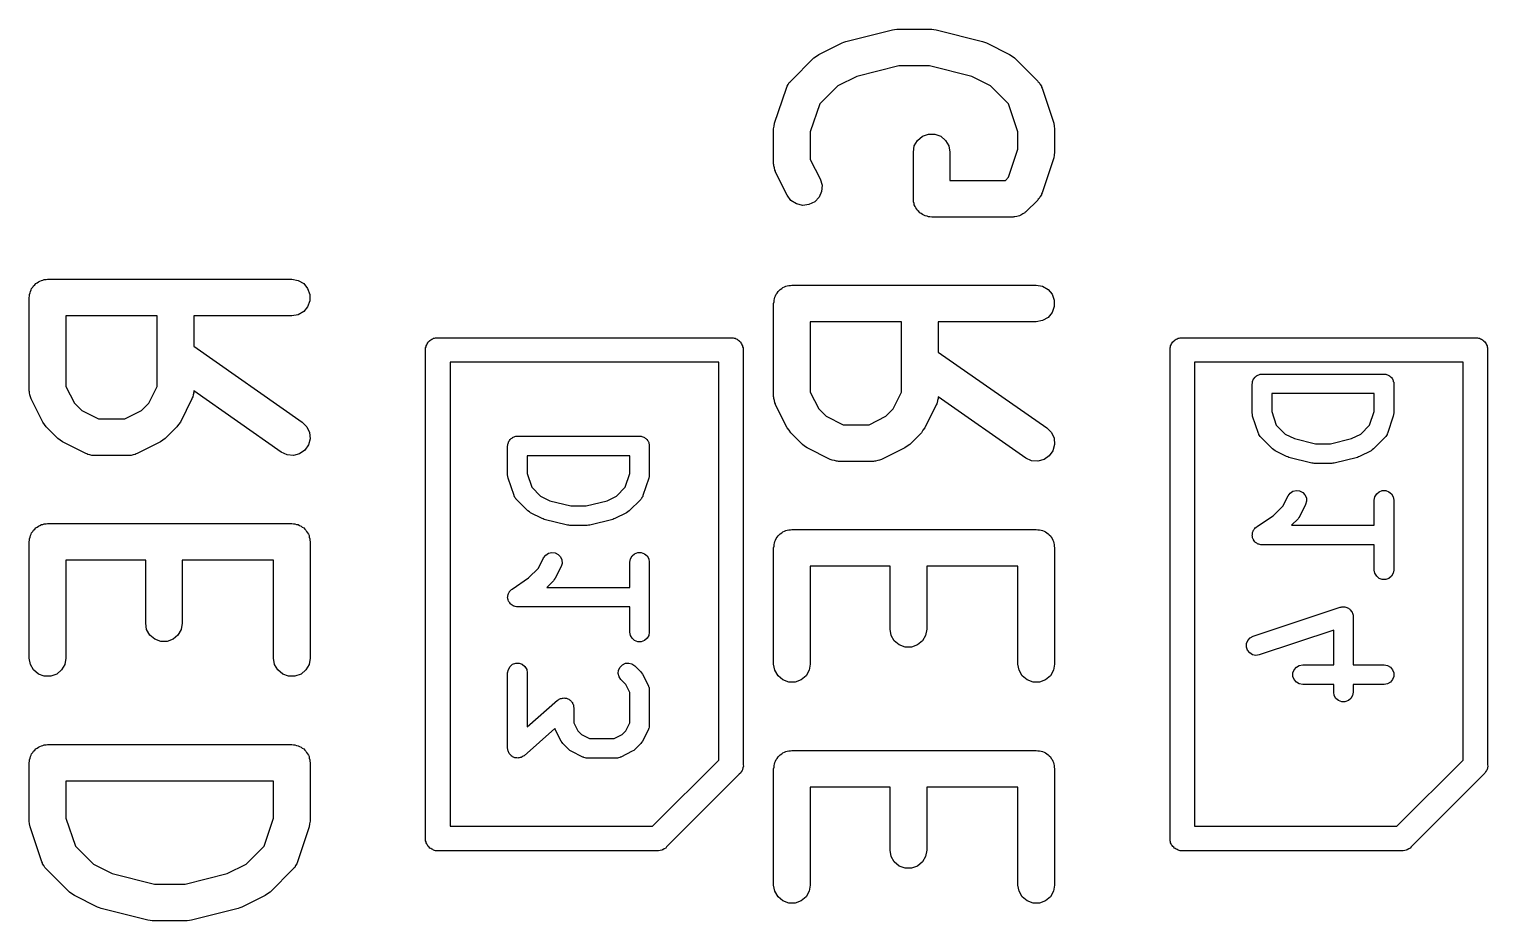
# Model space of a CAD drawing. Extents: x 109.2 to 170.1, y -93 to -55.4.
# Drawn here: x 162.57 to 168.54, y -61.71 to -58.06 of the extents above; entities that cross this region are included whole.
import ezdxf

# ---------------------------------------------------------------- set-up
doc = ezdxf.new("R2010")
doc.units = 0
doc.header["$MEASUREMENT"] = 0
doc.layers.add('BLACK', color=7, linetype='CONTINUOUS')

msp = doc.modelspace()

# ---------------------------------------------------------------- linework, layer by layer
at = {"layer": 'BLACK', "linetype": 'CONTINUOUS'}
for p, q in [((165.916, -58.1103), (166.107, -58.0626)), ((166.107, -58.0626), (166.116, -58.062)), ((166.116, -58.062), (166.125, -58.0604)), ((166.125, -58.0604), (166.268, -58.0604)), ((166.268, -58.0604), (166.277, -58.062)), ((166.277, -58.062), (166.286, -58.0626)), ((166.286, -58.0626), (166.476, -58.1103)), ((165.796, -58.1707), (165.806, -58.1636)), ((165.806, -58.1636), (165.901, -58.1159)), ((165.901, -58.1159), (165.909, -58.1136)), ((165.909, -58.1136), (165.916, -58.1103)), ((166.476, -58.1103), (166.484, -58.1136)), ((166.484, -58.1136), (166.492, -58.1159)), ((166.492, -58.1159), (166.587, -58.1636)), ((166.587, -58.1636), (166.597, -58.1707)), ((165.691, -58.2728), (165.786, -58.1776)), ((165.786, -58.1776), (165.796, -58.1707)), ((166.134, -58.2104), (165.961, -58.2538)), ((166.259, -58.2104), (166.134, -58.2104)), ((166.432, -58.2538), (166.259, -58.2104)), ((166.597, -58.1707), (166.607, -58.1776)), ((166.607, -58.1776), (166.702, -58.2728)), ((165.681, -58.287), (165.685, -58.2793)), ((165.685, -58.2793), (165.688, -58.2764)), ((165.688, -58.2764), (165.691, -58.2728)), ((165.961, -58.2538), (165.884, -58.2923)), ((166.509, -58.2923), (166.432, -58.2538)), ((166.702, -58.2728), (166.704, -58.2764)), ((166.704, -58.2764), (166.708, -58.2793)), ((166.708, -58.2793), (166.712, -58.287)), ((165.625, -58.445), (165.673, -58.3022)), ((165.673, -58.3022), (165.675, -58.2984)), ((165.675, -58.2984), (165.676, -58.2942)), ((165.676, -58.2942), (165.681, -58.287)), ((165.884, -58.2923), (165.81, -58.3664)), ((166.583, -58.3664), (166.509, -58.2923)), ((166.712, -58.287), (166.717, -58.2942)), ((166.717, -58.2942), (166.718, -58.2984)), ((166.718, -58.2984), (166.72, -58.3022)), ((166.72, -58.3022), (166.768, -58.445)), ((165.81, -58.3664), (165.771, -58.4809)), ((166.621, -58.4809), (166.583, -58.3664)), ((165.621, -58.4687), (165.623, -58.4569)), ((165.623, -58.4569), (165.625, -58.445)), ((166.768, -58.445), (166.769, -58.4569)), ((166.769, -58.4569), (166.771, -58.4687)), ((165.621, -58.6116), (165.621, -58.4687)), ((165.771, -58.4809), (165.771, -58.5939)), ((166.197, -58.5383), (166.21, -58.5158)), ((166.21, -58.5158), (166.23, -58.499)), ((166.23, -58.499), (166.255, -58.4901)), ((166.255, -58.4901), (166.281, -58.4901)), ((166.281, -58.4901), (166.305, -58.499)), ((166.305, -58.499), (166.325, -58.5158)), ((166.325, -58.5158), (166.338, -58.5383)), ((166.621, -58.5518), (166.621, -58.4809)), ((166.771, -58.4687), (166.771, -58.564)), ((166.193, -58.564), (166.197, -58.5383)), ((166.193, -58.7545), (166.193, -58.564)), ((166.338, -58.5383), (166.343, -58.564)), ((166.343, -58.564), (166.343, -58.6795)), ((166.583, -58.6663), (166.621, -58.5518)), ((166.769, -58.5758), (166.768, -58.5877)), ((166.771, -58.564), (166.769, -58.5758)), ((165.622, -58.6159), (165.621, -58.6116)), ((165.622, -58.6202), (165.622, -58.6159)), ((165.624, -58.6286), (165.622, -58.6202)), ((165.626, -58.6372), (165.624, -58.6286)), ((165.628, -58.641), (165.626, -58.6372)), ((165.629, -58.6451), (165.628, -58.641)), ((165.771, -58.5939), (165.811, -58.6733)), ((166.768, -58.5877), (166.72, -58.7305)), ((165.677, -58.7404), (165.629, -58.6451)), ((165.811, -58.6733), (165.819, -58.6983)), ((165.819, -58.6983), (165.817, -58.7243)), ((166.343, -58.6795), (166.57, -58.6795)), ((166.57, -58.6795), (166.583, -58.6663)), ((165.692, -58.7613), (165.677, -58.7404)), ((165.714, -58.7756), (165.692, -58.7613)), ((165.807, -58.7482), (165.789, -58.7671)), ((165.817, -58.7243), (165.807, -58.7482)), ((166.194, -58.7609), (166.193, -58.7545)), ((166.194, -58.7675), (166.194, -58.7609)), ((166.702, -58.7599), (166.654, -58.8075)), ((166.704, -58.7563), (166.702, -58.7599)), ((166.708, -58.7535), (166.704, -58.7563)), ((166.712, -58.7457), (166.708, -58.7535)), ((166.717, -58.7385), (166.712, -58.7457)), ((166.718, -58.7344), (166.717, -58.7385)), ((166.72, -58.7305), (166.718, -58.7344)), ((165.74, -58.7817), (165.714, -58.7756)), ((165.765, -58.7787), (165.74, -58.7817)), ((165.789, -58.7671), (165.765, -58.7787)), ((166.196, -58.7736), (166.194, -58.7675)), ((166.197, -58.7801), (166.196, -58.7736)), ((166.201, -58.7858), (166.197, -58.7801)), ((166.203, -58.792), (166.201, -58.7858)), ((166.207, -58.797), (166.203, -58.792)), ((166.21, -58.8027), (166.207, -58.797)), ((166.215, -58.8069), (166.21, -58.8027)), ((166.22, -58.8119), (166.215, -58.8069)), ((166.225, -58.8152), (166.22, -58.8119)), ((166.23, -58.8194), (166.225, -58.8152)), ((166.236, -58.8216), (166.23, -58.8194)), ((166.242, -58.8249), (166.236, -58.8216)), ((166.63, -58.8233), (166.627, -58.8249)), ((166.633, -58.8224), (166.63, -58.8233)), ((166.641, -58.8168), (166.633, -58.8224)), ((166.649, -58.8119), (166.641, -58.8168)), ((166.651, -58.8094), (166.649, -58.8119)), ((166.654, -58.8075), (166.651, -58.8094)), ((166.249, -58.8261), (166.242, -58.8249)), ((166.255, -58.8283), (166.249, -58.8261)), ((166.261, -58.8283), (166.255, -58.8283)), ((166.268, -58.8295), (166.261, -58.8283)), ((166.601, -58.8295), (166.268, -58.8295)), ((166.604, -58.8289), (166.601, -58.8295)), ((166.608, -58.8292), (166.604, -58.8289)), ((166.617, -58.8266), (166.608, -58.8292)), ((166.627, -58.8249), (166.617, -58.8266)), ((162.581, -59.1279), (162.583, -59.1217)), ((162.583, -59.1217), (162.588, -59.1167)), ((162.588, -59.1167), (162.591, -59.111)), ((162.591, -59.111), (162.596, -59.1068)), ((162.596, -59.1068), (162.6, -59.1018)), ((162.6, -59.1018), (162.606, -59.0985)), ((162.606, -59.0985), (162.611, -59.0943)), ((162.611, -59.0943), (162.617, -59.092)), ((162.617, -59.092), (162.623, -59.0887)), ((162.623, -59.0887), (162.629, -59.0876)), ((162.629, -59.0876), (162.635, -59.0854)), ((162.635, -59.0854), (162.642, -59.0854)), ((162.642, -59.0854), (162.648, -59.0842)), ((162.648, -59.0842), (163.648, -59.0842)), ((163.648, -59.0842), (163.674, -59.0887)), ((163.674, -59.0887), (163.697, -59.1018)), ((163.697, -59.1018), (163.713, -59.1217)), ((163.713, -59.1217), (163.722, -59.1462)), ((165.648, -59.1256), (165.654, -59.1223)), ((165.654, -59.1223), (165.659, -59.1181)), ((165.659, -59.1181), (165.665, -59.1158)), ((165.665, -59.1158), (165.671, -59.1125)), ((165.671, -59.1125), (165.677, -59.1114)), ((165.677, -59.1114), (165.683, -59.1092)), ((165.683, -59.1092), (165.69, -59.1092)), ((165.69, -59.1092), (165.696, -59.108)), ((165.696, -59.108), (166.696, -59.108)), ((166.696, -59.108), (166.722, -59.1125)), ((166.722, -59.1125), (166.745, -59.1256)), ((162.573, -59.1592), (162.575, -59.1528)), ((162.573, -59.5402), (162.573, -59.1592)), ((162.575, -59.1462), (162.577, -59.14)), ((162.575, -59.1528), (162.575, -59.1462)), ((162.577, -59.14), (162.578, -59.1336)), ((162.578, -59.1336), (162.581, -59.1279)), ((163.722, -59.1722), (163.713, -59.1967)), ((163.722, -59.1462), (163.722, -59.1722)), ((165.621, -59.183), (165.623, -59.1766)), ((165.623, -59.17), (165.625, -59.1638)), ((165.623, -59.1766), (165.623, -59.17)), ((165.625, -59.1638), (165.626, -59.1574)), ((165.626, -59.1574), (165.629, -59.1517)), ((165.629, -59.1517), (165.631, -59.1455)), ((165.631, -59.1455), (165.636, -59.1405)), ((165.636, -59.1405), (165.639, -59.1348)), ((165.639, -59.1348), (165.644, -59.1306)), ((165.644, -59.1306), (165.648, -59.1256)), ((166.745, -59.1256), (166.761, -59.1455)), ((166.761, -59.1455), (166.77, -59.17)), ((166.77, -59.17), (166.77, -59.196)), ((162.723, -59.2342), (162.723, -59.5225)), ((163.097, -59.2342), (162.723, -59.2342)), ((163.097, -59.5225), (163.097, -59.2342)), ((163.648, -59.2342), (163.247, -59.2342)), ((163.247, -59.2342), (163.247, -59.3583)), ((163.674, -59.2297), (163.648, -59.2342)), ((163.697, -59.2167), (163.674, -59.2297)), ((163.713, -59.1967), (163.697, -59.2167)), ((165.621, -59.564), (165.621, -59.183)), ((166.745, -59.2405), (166.722, -59.2535)), ((166.761, -59.2205), (166.745, -59.2405)), ((166.77, -59.196), (166.761, -59.2205)), ((165.771, -59.258), (165.771, -59.5463)), ((166.145, -59.258), (165.771, -59.258)), ((166.145, -59.5463), (166.145, -59.258)), ((166.696, -59.258), (166.295, -59.258)), ((166.295, -59.258), (166.295, -59.3821)), ((166.722, -59.2535), (166.696, -59.258)), ((163.247, -59.3583), (163.691, -59.6692)), ((164.196, -59.3647), (164.198, -59.3605)), ((164.198, -59.3561), (164.201, -59.3523)), ((164.198, -59.3605), (164.198, -59.3561)), ((164.201, -59.3523), (164.202, -59.3481)), ((164.202, -59.3481), (164.205, -59.3447)), ((164.205, -59.3447), (164.207, -59.3409)), ((164.207, -59.3409), (164.211, -59.338)), ((164.211, -59.338), (164.213, -59.3346)), ((164.213, -59.3346), (164.217, -59.3324)), ((164.217, -59.3324), (164.221, -59.3295)), ((164.221, -59.3295), (164.225, -59.328)), ((164.225, -59.328), (164.229, -59.3258)), ((164.229, -59.3258), (164.233, -59.325)), ((164.233, -59.325), (164.237, -59.3235)), ((164.237, -59.3235), (165.455, -59.3235)), ((165.455, -59.3235), (165.459, -59.325)), ((165.459, -59.325), (165.463, -59.3258)), ((165.463, -59.3258), (165.467, -59.328)), ((165.467, -59.328), (165.471, -59.3295)), ((165.471, -59.3295), (165.475, -59.3324)), ((165.475, -59.3324), (165.479, -59.3346)), ((165.479, -59.3346), (165.481, -59.338)), ((165.481, -59.338), (165.485, -59.3409)), ((165.485, -59.3409), (165.487, -59.3447)), ((165.487, -59.3447), (165.49, -59.3481)), ((165.49, -59.3481), (165.491, -59.3523)), ((165.491, -59.3523), (165.494, -59.3561)), ((165.494, -59.3561), (165.494, -59.3605)), ((165.494, -59.3605), (165.496, -59.3647)), ((167.244, -59.3647), (167.246, -59.3605)), ((167.246, -59.3561), (167.249, -59.3523)), ((167.246, -59.3605), (167.246, -59.3561)), ((167.249, -59.3523), (167.25, -59.3481)), ((167.25, -59.3481), (167.253, -59.3447)), ((167.253, -59.3447), (167.255, -59.3409)), ((167.255, -59.3409), (167.259, -59.338)), ((167.259, -59.338), (167.261, -59.3346)), ((167.261, -59.3346), (167.265, -59.3324)), ((167.265, -59.3324), (167.269, -59.3295)), ((167.269, -59.3295), (167.273, -59.328)), ((167.273, -59.328), (167.277, -59.3258)), ((167.277, -59.3258), (167.281, -59.325)), ((167.281, -59.325), (167.285, -59.3235)), ((167.285, -59.3235), (168.503, -59.3235)), ((168.503, -59.3235), (168.507, -59.325)), ((168.507, -59.325), (168.511, -59.3258)), ((168.511, -59.3258), (168.515, -59.328)), ((168.515, -59.328), (168.519, -59.3295)), ((168.519, -59.3295), (168.523, -59.3324)), ((168.523, -59.3324), (168.527, -59.3346)), ((168.527, -59.3346), (168.529, -59.338)), ((168.529, -59.338), (168.533, -59.3409)), ((168.533, -59.3409), (168.535, -59.3447)), ((168.535, -59.3447), (168.538, -59.3481)), ((168.538, -59.3481), (168.539, -59.3523)), ((168.539, -59.3523), (168.542, -59.3561)), ((168.542, -59.3561), (168.542, -59.3605)), ((168.542, -59.3605), (168.544, -59.3647)), ((164.196, -59.3823), (164.196, -59.3647)), ((164.196, -61.3647), (164.196, -59.3823)), ((164.196, -59.3823), (164.196, -59.3823)), ((165.496, -59.3647), (165.496, -61.0713)), ((166.295, -59.3821), (166.739, -59.693)), ((167.244, -59.3823), (167.244, -59.3647)), ((167.244, -61.3647), (167.244, -59.3823)), ((167.244, -59.3823), (167.244, -59.3823)), ((168.544, -59.3647), (168.544, -61.0713)), ((164.296, -59.4235), (164.296, -61.3235)), ((165.396, -59.4235), (164.296, -59.4235)), ((165.396, -61.0528), (165.396, -59.4235)), ((167.344, -59.4235), (167.344, -61.3235)), ((168.444, -59.4235), (167.344, -59.4235)), ((167.594, -59.4817), (167.598, -59.48)), ((167.598, -59.48), (167.6, -59.4777)), ((167.6, -59.4777), (167.603, -59.4765)), ((167.603, -59.4765), (167.607, -59.4748)), ((167.607, -59.4748), (167.61, -59.4742)), ((167.61, -59.4742), (167.613, -59.473)), ((167.613, -59.473), (167.617, -59.473)), ((167.617, -59.473), (167.62, -59.4724)), ((167.62, -59.4724), (168.12, -59.4724)), ((168.12, -59.4724), (168.124, -59.473)), ((168.124, -59.473), (168.127, -59.473)), ((168.127, -59.473), (168.13, -59.4742)), ((168.13, -59.4742), (168.134, -59.4748)), ((168.134, -59.4748), (168.137, -59.4765)), ((168.137, -59.4765), (168.14, -59.4777)), ((168.14, -59.4777), (168.143, -59.48)), ((168.143, -59.48), (168.146, -59.4817)), ((168.444, -61.0528), (168.444, -59.4235)), ((162.574, -59.5444), (162.573, -59.5402)), ((162.723, -59.5225), (162.758, -59.591)), ((163.063, -59.591), (163.097, -59.5225)), ((167.58, -59.5124), (167.581, -59.5089)), ((167.58, -59.6314), (167.58, -59.5124)), ((167.581, -59.5054), (167.582, -59.5021)), ((167.581, -59.5089), (167.581, -59.5054)), ((167.582, -59.5021), (167.583, -59.4987)), ((167.583, -59.4987), (167.584, -59.4956)), ((167.584, -59.4956), (167.586, -59.4924)), ((167.586, -59.4924), (167.588, -59.4897)), ((167.588, -59.4897), (167.59, -59.4866)), ((167.59, -59.4866), (167.592, -59.4844)), ((167.592, -59.4844), (167.594, -59.4817)), ((168.146, -59.4817), (168.148, -59.4844)), ((168.148, -59.4844), (168.151, -59.4866)), ((168.151, -59.4866), (168.153, -59.4897)), ((168.153, -59.4897), (168.155, -59.4924)), ((168.155, -59.4924), (168.156, -59.4956)), ((168.156, -59.4956), (168.158, -59.4987)), ((168.158, -59.4987), (168.158, -59.5021)), ((168.158, -59.5021), (168.16, -59.5054)), ((168.16, -59.5054), (168.16, -59.5089)), ((168.16, -59.5089), (168.16, -59.5124)), ((168.16, -59.5124), (168.16, -59.6314)), ((162.574, -59.5487), (162.574, -59.5444)), ((162.576, -59.5572), (162.574, -59.5487)), ((162.578, -59.5658), (162.576, -59.5572)), ((162.58, -59.5696), (162.578, -59.5658)), ((162.581, -59.5737), (162.58, -59.5696)), ((162.629, -59.6689), (162.581, -59.5737)), ((162.758, -59.591), (162.788, -59.6214)), ((163.033, -59.6214), (163.063, -59.591)), ((163.239, -59.5737), (163.192, -59.6689)), ((163.241, -59.5696), (163.239, -59.5737)), ((163.243, -59.5658), (163.241, -59.5696)), ((163.244, -59.5572), (163.243, -59.5658)), ((163.247, -59.5487), (163.244, -59.5572)), ((163.247, -59.5412), (163.246, -59.5444)), ((163.246, -59.5444), (163.247, -59.5487)), ((163.605, -59.7921), (163.247, -59.5412)), ((165.622, -59.5682), (165.621, -59.564)), ((165.622, -59.5726), (165.622, -59.5682)), ((165.624, -59.581), (165.622, -59.5726)), ((165.626, -59.5896), (165.624, -59.581)), ((165.628, -59.5934), (165.626, -59.5896)), ((165.629, -59.5975), (165.628, -59.5934)), ((165.677, -59.6928), (165.629, -59.5975)), ((165.771, -59.5463), (165.806, -59.6148)), ((166.111, -59.6148), (166.145, -59.5463)), ((166.287, -59.5975), (166.24, -59.6928)), ((166.289, -59.5934), (166.287, -59.5975)), ((166.291, -59.5896), (166.289, -59.5934)), ((166.292, -59.581), (166.291, -59.5896)), ((166.295, -59.5726), (166.292, -59.581)), ((166.295, -59.565), (166.294, -59.5682)), ((166.294, -59.5682), (166.295, -59.5726)), ((166.653, -59.8159), (166.295, -59.565)), ((167.66, -59.5524), (167.66, -59.6249)), ((168.08, -59.5524), (167.66, -59.5524)), ((168.08, -59.6249), (168.08, -59.5524)), ((162.788, -59.6214), (162.857, -59.6556)), ((162.857, -59.6556), (162.964, -59.6556)), ((162.964, -59.6556), (163.033, -59.6214)), ((165.806, -59.6148), (165.836, -59.6452)), ((165.836, -59.6452), (165.905, -59.6795)), ((166.012, -59.6795), (166.081, -59.6452)), ((166.081, -59.6452), (166.111, -59.6148)), ((167.581, -59.6377), (167.58, -59.6314)), ((167.582, -59.6441), (167.581, -59.6377)), ((167.606, -59.7155), (167.582, -59.6441)), ((167.66, -59.6249), (167.679, -59.6812)), ((168.061, -59.6812), (168.08, -59.6249)), ((168.158, -59.6441), (168.134, -59.7155)), ((168.159, -59.6377), (168.158, -59.6441)), ((168.16, -59.6314), (168.159, -59.6377)), ((162.636, -59.6786), (162.629, -59.6689)), ((162.643, -59.6884), (162.636, -59.6786)), ((162.691, -59.7361), (162.643, -59.6884)), ((163.178, -59.6884), (163.13, -59.7361)), ((163.184, -59.6786), (163.178, -59.6884)), ((163.192, -59.6689), (163.184, -59.6786)), ((163.691, -59.6692), (163.71, -59.6876)), ((163.71, -59.6876), (163.721, -59.7112)), ((163.721, -59.7112), (163.723, -59.7372)), ((165.684, -59.7024), (165.677, -59.6928)), ((165.691, -59.7122), (165.684, -59.7024)), ((165.739, -59.7599), (165.691, -59.7122)), ((165.905, -59.6795), (166.012, -59.6795)), ((166.226, -59.7122), (166.178, -59.7599)), ((166.232, -59.7024), (166.226, -59.7122)), ((166.24, -59.6928), (166.232, -59.7024)), ((166.739, -59.693), (166.758, -59.7114)), ((166.758, -59.7114), (166.769, -59.735)), ((167.607, -59.7175), (167.606, -59.7155)), ((167.608, -59.7197), (167.607, -59.7175)), ((167.61, -59.7236), (167.608, -59.7197)), ((167.679, -59.6812), (167.715, -59.7176)), ((167.715, -59.7176), (167.753, -59.7365)), ((167.987, -59.7365), (168.025, -59.7176)), ((168.025, -59.7176), (168.061, -59.6812)), ((168.133, -59.7197), (168.13, -59.7236)), ((168.134, -59.7155), (168.133, -59.7175)), ((168.133, -59.7175), (168.133, -59.7197)), ((162.7, -59.7429), (162.691, -59.7361)), ((162.71, -59.7501), (162.7, -59.7429)), ((162.805, -59.7977), (162.71, -59.7501)), ((163.11, -59.7501), (163.015, -59.7977)), ((163.12, -59.7429), (163.11, -59.7501)), ((163.13, -59.7361), (163.12, -59.7429)), ((163.716, -59.7623), (163.701, -59.7837)), ((163.723, -59.7372), (163.716, -59.7623)), ((164.532, -59.7664), (164.533, -59.7629)), ((164.532, -59.8854), (164.532, -59.7664)), ((164.533, -59.7594), (164.534, -59.7561)), ((164.533, -59.7629), (164.533, -59.7594)), ((164.534, -59.7561), (164.535, -59.7527)), ((164.535, -59.7527), (164.536, -59.7496)), ((164.536, -59.7496), (164.538, -59.7464)), ((164.538, -59.7464), (164.54, -59.7437)), ((164.54, -59.7437), (164.542, -59.7406)), ((164.542, -59.7406), (164.544, -59.7384)), ((164.544, -59.7384), (164.546, -59.7357)), ((164.546, -59.7357), (164.55, -59.734)), ((164.55, -59.734), (164.552, -59.7317)), ((164.552, -59.7317), (164.555, -59.7305)), ((164.555, -59.7305), (164.559, -59.7288)), ((164.559, -59.7288), (164.562, -59.7282)), ((164.562, -59.7282), (164.565, -59.727)), ((164.565, -59.727), (164.569, -59.727)), ((164.569, -59.727), (164.572, -59.7264)), ((164.572, -59.7264), (165.072, -59.7264)), ((165.072, -59.7264), (165.076, -59.727)), ((165.076, -59.727), (165.079, -59.727)), ((165.079, -59.727), (165.082, -59.7282)), ((165.082, -59.7282), (165.086, -59.7288)), ((165.086, -59.7288), (165.089, -59.7305)), ((165.089, -59.7305), (165.092, -59.7317)), ((165.092, -59.7317), (165.095, -59.734)), ((165.095, -59.734), (165.098, -59.7357)), ((165.098, -59.7357), (165.1, -59.7384)), ((165.1, -59.7384), (165.103, -59.7406)), ((165.103, -59.7406), (165.105, -59.7437)), ((165.105, -59.7437), (165.107, -59.7464)), ((165.107, -59.7464), (165.108, -59.7496)), ((165.108, -59.7496), (165.11, -59.7527)), ((165.11, -59.7527), (165.11, -59.7561)), ((165.11, -59.7561), (165.112, -59.7594)), ((165.112, -59.7594), (165.112, -59.7629)), ((165.112, -59.7629), (165.112, -59.7664)), ((165.112, -59.7664), (165.112, -59.8854)), ((165.748, -59.7668), (165.739, -59.7599)), ((165.758, -59.7739), (165.748, -59.7668)), ((165.853, -59.8215), (165.758, -59.7739)), ((166.158, -59.7739), (166.063, -59.8215)), ((166.168, -59.7668), (166.158, -59.7739)), ((166.178, -59.7599), (166.168, -59.7668)), ((166.771, -59.761), (166.764, -59.7861)), ((166.769, -59.735), (166.771, -59.761)), ((167.613, -59.7277), (167.61, -59.7236)), ((167.614, -59.7292), (167.613, -59.7277)), ((167.616, -59.7311), (167.614, -59.7292)), ((167.663, -59.7787), (167.616, -59.7311)), ((167.669, -59.7824), (167.663, -59.7787)), ((167.753, -59.7365), (167.839, -59.7581)), ((167.839, -59.7581), (167.901, -59.7581)), ((167.901, -59.7581), (167.987, -59.7365)), ((168.077, -59.7787), (168.072, -59.7824)), ((168.125, -59.7311), (168.077, -59.7787)), ((168.126, -59.7292), (168.125, -59.7311)), ((168.128, -59.7277), (168.126, -59.7292)), ((168.13, -59.7236), (168.128, -59.7277)), ((162.809, -59.799), (162.805, -59.7977)), ((162.813, -59.8011), (162.809, -59.799)), ((162.822, -59.8026), (162.813, -59.8011)), ((162.83, -59.8051), (162.822, -59.8026)), ((162.835, -59.8049), (162.83, -59.8051)), ((162.839, -59.8056), (162.835, -59.8049)), ((162.982, -59.8056), (162.839, -59.8056)), ((162.986, -59.8049), (162.982, -59.8056)), ((162.99, -59.8051), (162.986, -59.8049)), ((162.999, -59.8026), (162.99, -59.8051)), ((163.007, -59.8011), (162.999, -59.8026)), ((163.011, -59.799), (163.007, -59.8011)), ((163.015, -59.7977), (163.011, -59.799)), ((163.629, -59.8031), (163.605, -59.7921)), ((163.655, -59.8054), (163.629, -59.8031)), ((163.68, -59.7986), (163.655, -59.8054)), ((163.701, -59.7837), (163.68, -59.7986)), ((164.612, -59.8064), (164.612, -59.8789)), ((165.032, -59.8064), (164.612, -59.8064)), ((165.032, -59.8789), (165.032, -59.8064)), ((165.857, -59.8228), (165.853, -59.8215)), ((165.861, -59.8249), (165.857, -59.8228)), ((165.87, -59.8265), (165.861, -59.8249)), ((165.878, -59.829), (165.87, -59.8265)), ((165.883, -59.8287), (165.878, -59.829)), ((165.887, -59.8295), (165.883, -59.8287)), ((166.03, -59.8295), (165.887, -59.8295)), ((166.034, -59.8287), (166.03, -59.8295)), ((166.038, -59.829), (166.034, -59.8287)), ((166.047, -59.8265), (166.038, -59.829)), ((166.055, -59.8249), (166.047, -59.8265)), ((166.059, -59.8228), (166.055, -59.8249)), ((166.063, -59.8215), (166.059, -59.8228)), ((166.677, -59.8269), (166.653, -59.8159)), ((166.703, -59.8292), (166.677, -59.8269)), ((166.728, -59.8224), (166.703, -59.8292)), ((166.749, -59.8075), (166.728, -59.8224)), ((166.764, -59.7861), (166.749, -59.8075)), ((167.674, -59.7862), (167.669, -59.7824)), ((167.721, -59.81), (167.674, -59.7862)), ((167.726, -59.8113), (167.721, -59.81)), ((167.73, -59.8131), (167.726, -59.8113)), ((167.825, -59.8369), (167.73, -59.8131)), ((167.83, -59.8372), (167.825, -59.8369)), ((167.834, -59.8381), (167.83, -59.8372)), ((167.906, -59.8381), (167.834, -59.8381)), ((167.911, -59.8372), (167.906, -59.8381)), ((167.916, -59.8369), (167.911, -59.8372)), ((168.011, -59.8131), (167.916, -59.8369)), ((168.015, -59.8113), (168.011, -59.8131)), ((168.019, -59.81), (168.015, -59.8113)), ((168.067, -59.7862), (168.019, -59.81)), ((168.072, -59.7824), (168.067, -59.7862)), ((164.533, -59.8917), (164.532, -59.8854)), ((164.534, -59.8981), (164.533, -59.8917)), ((164.558, -59.9695), (164.534, -59.8981)), ((164.612, -59.8789), (164.631, -59.9352)), ((165.013, -59.9352), (165.032, -59.8789)), ((165.11, -59.8981), (165.086, -59.9695)), ((165.111, -59.8917), (165.11, -59.8981)), ((165.112, -59.8854), (165.111, -59.8917)), ((164.631, -59.9352), (164.667, -59.9716)), ((164.977, -59.9716), (165.013, -59.9352)), ((167.736, -59.9595), (167.747, -59.9518)), ((167.747, -59.9518), (167.761, -59.9486)), ((167.761, -59.9486), (167.774, -59.9502)), ((167.774, -59.9502), (167.787, -59.9564)), ((167.787, -59.9564), (167.796, -59.9665)), ((168.09, -59.9628), (168.1, -59.9539)), ((168.1, -59.9539), (168.113, -59.9492)), ((168.113, -59.9492), (168.127, -59.9492)), ((168.127, -59.9492), (168.14, -59.9539)), ((168.14, -59.9539), (168.151, -59.9628)), ((164.559, -59.9715), (164.558, -59.9695)), ((164.56, -59.9737), (164.559, -59.9715)), ((164.562, -59.9776), (164.56, -59.9737)), ((164.565, -59.9817), (164.562, -59.9776)), ((164.566, -59.9832), (164.565, -59.9817)), ((164.568, -59.9851), (164.566, -59.9832)), ((164.615, -60.0327), (164.568, -59.9851)), ((164.667, -59.9716), (164.705, -59.9905)), ((164.705, -59.9905), (164.791, -60.0121)), ((164.791, -60.0121), (164.853, -60.0121)), ((164.853, -60.0121), (164.939, -59.9905)), ((164.939, -59.9905), (164.977, -59.9716)), ((165.077, -59.9851), (165.029, -60.0327)), ((165.078, -59.9832), (165.077, -59.9851)), ((165.08, -59.9817), (165.078, -59.9832)), ((165.082, -59.9776), (165.08, -59.9817)), ((165.085, -59.9737), (165.082, -59.9776)), ((165.086, -59.9695), (165.085, -59.9715)), ((165.085, -59.9715), (165.085, -59.9737)), ((167.666, -60.0527), (167.706, -60.0125)), ((167.706, -60.0125), (167.727, -59.9707)), ((167.727, -59.9707), (167.736, -59.9595)), ((167.799, -60.0064), (167.775, -60.0541)), ((167.796, -59.9665), (167.802, -59.9793)), ((167.803, -59.9931), (167.799, -60.0064)), ((167.802, -59.9793), (167.803, -59.9931)), ((168.08, -59.9885), (168.083, -59.9749)), ((168.08, -60.0914), (168.08, -59.9885)), ((168.083, -59.9749), (168.09, -59.9628)), ((168.151, -59.9628), (168.158, -59.9749)), ((168.158, -59.9749), (168.16, -59.9885)), ((168.16, -59.9885), (168.16, -60.2743)), ((164.621, -60.0364), (164.615, -60.0327)), ((164.626, -60.0402), (164.621, -60.0364)), ((164.673, -60.064), (164.626, -60.0402)), ((164.678, -60.0653), (164.673, -60.064)), ((164.682, -60.0671), (164.678, -60.0653)), ((164.777, -60.0909), (164.682, -60.0671)), ((164.963, -60.0671), (164.868, -60.0909)), ((164.967, -60.0653), (164.963, -60.0671)), ((164.971, -60.064), (164.967, -60.0653)), ((165.019, -60.0402), (164.971, -60.064)), ((165.024, -60.0364), (165.019, -60.0402)), ((165.029, -60.0327), (165.024, -60.0364)), ((167.598, -60.0981), (167.666, -60.0527)), ((167.768, -60.0645), (167.741, -60.0914)), ((167.771, -60.0592), (167.768, -60.0645)), ((167.775, -60.0541), (167.771, -60.0592)), ((162.577, -60.14), (162.578, -60.1336)), ((162.578, -60.1336), (162.581, -60.1279)), ((162.581, -60.1279), (162.583, -60.1217)), ((162.583, -60.1217), (162.588, -60.1167)), ((162.588, -60.1167), (162.591, -60.111)), ((162.591, -60.111), (162.596, -60.1068)), ((162.596, -60.1068), (162.6, -60.1018)), ((162.6, -60.1018), (162.606, -60.0985)), ((162.606, -60.0985), (162.611, -60.0943)), ((162.611, -60.0943), (162.617, -60.092)), ((162.617, -60.092), (162.623, -60.0887)), ((162.623, -60.0887), (162.629, -60.0876)), ((162.629, -60.0876), (162.635, -60.0854)), ((162.635, -60.0854), (162.642, -60.0854)), ((162.642, -60.0854), (162.648, -60.0842)), ((162.648, -60.0842), (163.648, -60.0842)), ((163.648, -60.0842), (163.655, -60.0854)), ((163.655, -60.0854), (163.661, -60.0854)), ((163.661, -60.0854), (163.668, -60.0876)), ((163.668, -60.0876), (163.674, -60.0887)), ((163.674, -60.0887), (163.68, -60.092)), ((163.68, -60.092), (163.686, -60.0943)), ((163.686, -60.0943), (163.691, -60.0985)), ((163.691, -60.0985), (163.697, -60.1018)), ((163.697, -60.1018), (163.701, -60.1068)), ((163.701, -60.1068), (163.706, -60.111)), ((163.706, -60.111), (163.709, -60.1167)), ((163.709, -60.1167), (163.713, -60.1217)), ((163.713, -60.1217), (163.716, -60.1279)), ((163.716, -60.1279), (163.719, -60.1336)), ((163.719, -60.1336), (163.72, -60.14)), ((164.782, -60.0912), (164.777, -60.0909)), ((164.786, -60.0921), (164.782, -60.0912)), ((164.858, -60.0921), (164.786, -60.0921)), ((164.863, -60.0912), (164.858, -60.0921)), ((164.868, -60.0909), (164.863, -60.0912)), ((165.636, -60.1405), (165.639, -60.1348)), ((165.639, -60.1348), (165.644, -60.1306)), ((165.644, -60.1306), (165.648, -60.1256)), ((165.648, -60.1256), (165.654, -60.1223)), ((165.654, -60.1223), (165.659, -60.1181)), ((165.659, -60.1181), (165.665, -60.1158)), ((165.665, -60.1158), (165.671, -60.1125)), ((165.671, -60.1125), (165.677, -60.1114)), ((165.677, -60.1114), (165.683, -60.1092)), ((165.683, -60.1092), (165.69, -60.1092)), ((165.69, -60.1092), (165.696, -60.108)), ((165.696, -60.108), (166.696, -60.108)), ((166.696, -60.108), (166.703, -60.1092)), ((166.703, -60.1092), (166.709, -60.1092)), ((166.709, -60.1092), (166.716, -60.1114)), ((166.716, -60.1114), (166.722, -60.1125)), ((166.722, -60.1125), (166.728, -60.1158)), ((166.728, -60.1158), (166.734, -60.1181)), ((166.734, -60.1181), (166.739, -60.1223)), ((166.739, -60.1223), (166.745, -60.1256)), ((166.745, -60.1256), (166.749, -60.1306)), ((166.749, -60.1306), (166.754, -60.1348)), ((166.754, -60.1348), (166.757, -60.1405)), ((167.58, -60.134), (167.581, -60.1292)), ((167.581, -60.1361), (167.58, -60.134)), ((167.581, -60.1245), (167.582, -60.1224)), ((167.581, -60.1292), (167.581, -60.1245)), ((167.581, -60.1383), (167.581, -60.1361)), ((167.582, -60.1202), (167.584, -60.1159)), ((167.582, -60.1224), (167.582, -60.1202)), ((167.584, -60.1159), (167.586, -60.1114)), ((167.586, -60.1114), (167.587, -60.1097)), ((167.587, -60.1097), (167.588, -60.1077)), ((167.588, -60.1077), (167.591, -60.1044)), ((167.591, -60.1044), (167.594, -60.1008)), ((167.594, -60.1008), (167.596, -60.0997)), ((167.596, -60.0997), (167.598, -60.0981)), ((167.741, -60.0914), (168.08, -60.0914)), ((162.573, -60.1592), (162.575, -60.1528)), ((162.573, -60.6354), (162.573, -60.1592)), ((162.575, -60.1462), (162.577, -60.14)), ((162.575, -60.1528), (162.575, -60.1462)), ((163.72, -60.14), (163.722, -60.1462)), ((163.722, -60.1462), (163.722, -60.1528)), ((163.722, -60.1528), (163.723, -60.1592)), ((163.723, -60.1592), (163.723, -60.6354)), ((165.621, -60.183), (165.623, -60.1766)), ((165.621, -60.6592), (165.621, -60.183)), ((165.623, -60.17), (165.625, -60.1638)), ((165.623, -60.1766), (165.623, -60.17)), ((165.625, -60.1638), (165.626, -60.1574)), ((165.626, -60.1574), (165.629, -60.1517)), ((165.629, -60.1517), (165.631, -60.1455)), ((165.631, -60.1455), (165.636, -60.1405)), ((166.757, -60.1405), (166.761, -60.1455)), ((166.761, -60.1455), (166.764, -60.1517)), ((166.764, -60.1517), (166.767, -60.1574)), ((166.767, -60.1574), (166.768, -60.1638)), ((166.768, -60.1638), (166.77, -60.17)), ((166.77, -60.17), (166.77, -60.1766)), ((166.77, -60.1766), (166.771, -60.183)), ((166.771, -60.183), (166.771, -60.6592)), ((167.582, -60.1428), (167.581, -60.1383)), ((167.584, -60.1475), (167.582, -60.1428)), ((167.585, -60.1493), (167.584, -60.1475)), ((167.586, -60.1514), (167.585, -60.1493)), ((167.589, -60.1551), (167.586, -60.1514)), ((167.591, -60.159), (167.589, -60.1551)), ((167.593, -60.1603), (167.591, -60.159)), ((167.594, -60.162), (167.593, -60.1603)), ((167.599, -60.1644), (167.594, -60.162)), ((167.602, -60.1673), (167.599, -60.1644)), ((167.605, -60.1679), (167.602, -60.1673)), ((167.607, -60.169), (167.605, -60.1679)), ((167.611, -60.1698), (167.607, -60.169)), ((167.616, -60.1712), (167.611, -60.1698)), ((167.618, -60.171), (167.616, -60.1712)), ((167.62, -60.1714), (167.618, -60.171)), ((168.08, -60.1714), (167.62, -60.1714)), ((168.08, -60.2743), (168.08, -60.1714)), ((163.05, -60.2342), (162.723, -60.2342)), ((162.723, -60.2342), (162.723, -60.6354)), ((163.05, -60.4925), (163.05, -60.2342)), ((163.573, -60.2342), (163.2, -60.2342)), ((163.2, -60.2342), (163.2, -60.4925)), ((163.573, -60.6354), (163.573, -60.2342)), ((164.658, -60.2665), (164.679, -60.2247)), ((164.679, -60.2247), (164.688, -60.2135)), ((164.688, -60.2135), (164.699, -60.2058)), ((164.699, -60.2058), (164.713, -60.2026)), ((164.713, -60.2026), (164.726, -60.2042)), ((164.726, -60.2042), (164.739, -60.2104)), ((164.739, -60.2104), (164.748, -60.2205)), ((164.748, -60.2205), (164.754, -60.2333)), ((164.755, -60.2471), (164.751, -60.2604)), ((164.754, -60.2333), (164.755, -60.2471)), ((165.032, -60.2425), (165.035, -60.2289)), ((165.032, -60.3454), (165.032, -60.2425)), ((165.035, -60.2289), (165.042, -60.2168)), ((165.042, -60.2168), (165.052, -60.2079)), ((165.052, -60.2079), (165.065, -60.2032)), ((165.065, -60.2032), (165.079, -60.2032)), ((165.079, -60.2032), (165.092, -60.2079)), ((165.092, -60.2079), (165.103, -60.2168)), ((165.103, -60.2168), (165.11, -60.2289)), ((165.11, -60.2289), (165.112, -60.2425)), ((165.112, -60.2425), (165.112, -60.5283)), ((164.55, -60.3521), (164.618, -60.3067)), ((164.618, -60.3067), (164.658, -60.2665)), ((164.723, -60.3132), (164.72, -60.3185)), ((164.727, -60.3081), (164.723, -60.3132)), ((164.751, -60.2604), (164.727, -60.3081)), ((166.098, -60.258), (165.771, -60.258)), ((165.771, -60.258), (165.771, -60.6592)), ((166.098, -60.5164), (166.098, -60.258)), ((166.621, -60.258), (166.248, -60.258)), ((166.248, -60.258), (166.248, -60.5164)), ((166.621, -60.6592), (166.621, -60.258)), ((168.083, -60.2879), (168.08, -60.2743)), ((168.09, -60.3), (168.083, -60.2879)), ((168.1, -60.3089), (168.09, -60.3)), ((168.113, -60.3137), (168.1, -60.3089)), ((168.127, -60.3137), (168.113, -60.3137)), ((168.14, -60.3089), (168.127, -60.3137)), ((168.151, -60.3), (168.14, -60.3089)), ((168.158, -60.2879), (168.151, -60.3)), ((168.16, -60.2743), (168.158, -60.2879)), ((164.533, -60.3785), (164.534, -60.3764)), ((164.534, -60.3742), (164.536, -60.3699)), ((164.534, -60.3764), (164.534, -60.3742)), ((164.536, -60.3699), (164.538, -60.3654)), ((164.538, -60.3654), (164.539, -60.3637)), ((164.539, -60.3637), (164.54, -60.3617)), ((164.54, -60.3617), (164.543, -60.3584)), ((164.543, -60.3584), (164.546, -60.3548)), ((164.546, -60.3548), (164.548, -60.3537)), ((164.548, -60.3537), (164.55, -60.3521)), ((164.72, -60.3185), (164.693, -60.3454)), ((164.693, -60.3454), (165.032, -60.3454)), ((164.532, -60.388), (164.533, -60.3832)), ((164.533, -60.3901), (164.532, -60.388)), ((164.533, -60.3832), (164.533, -60.3785)), ((164.533, -60.3924), (164.533, -60.3901)), ((164.534, -60.3968), (164.533, -60.3924)), ((164.536, -60.4015), (164.534, -60.3968)), ((164.537, -60.4033), (164.536, -60.4015)), ((164.538, -60.4054), (164.537, -60.4033)), ((164.541, -60.4091), (164.538, -60.4054)), ((164.543, -60.413), (164.541, -60.4091)), ((164.545, -60.4143), (164.543, -60.413)), ((164.546, -60.416), (164.545, -60.4143)), ((164.551, -60.4184), (164.546, -60.416)), ((164.554, -60.4213), (164.551, -60.4184)), ((164.557, -60.4219), (164.554, -60.4213)), ((164.559, -60.423), (164.557, -60.4219)), ((164.563, -60.4238), (164.559, -60.423)), ((164.568, -60.4252), (164.563, -60.4238)), ((164.57, -60.425), (164.568, -60.4252)), ((164.572, -60.4254), (164.57, -60.425)), ((165.032, -60.4254), (164.572, -60.4254)), ((165.032, -60.5283), (165.032, -60.4254)), ((167.584, -60.5458), (167.941, -60.4268)), ((167.941, -60.4268), (167.944, -60.4264)), ((167.944, -60.4264), (167.947, -60.4253)), ((167.947, -60.4253), (167.951, -60.4253)), ((167.951, -60.4253), (167.955, -60.4248)), ((167.955, -60.4248), (167.958, -60.4253)), ((167.958, -60.4253), (167.96, -60.4253)), ((167.96, -60.4253), (167.964, -60.4267)), ((167.964, -60.4267), (167.968, -60.4275)), ((167.968, -60.4275), (167.971, -60.4291)), ((167.971, -60.4291), (167.974, -60.4301)), ((167.974, -60.4301), (167.977, -60.4327)), ((167.977, -60.4327), (167.98, -60.4348)), ((167.98, -60.4348), (167.982, -60.4371)), ((163.054, -60.5182), (163.05, -60.4925)), ((163.2, -60.4925), (163.195, -60.5182)), ((167.982, -60.4371), (167.984, -60.439)), ((167.984, -60.439), (167.986, -60.4425)), ((167.986, -60.4425), (167.989, -60.4457)), ((167.989, -60.4457), (167.99, -60.4485)), ((167.99, -60.4485), (167.991, -60.4511)), ((167.991, -60.4511), (167.992, -60.455)), ((167.992, -60.455), (167.993, -60.4589)), ((167.993, -60.4589), (167.993, -60.4618)), ((167.993, -60.4618), (167.994, -60.4647)), ((167.994, -60.4647), (167.994, -60.6628)), ((163.067, -60.5408), (163.054, -60.5182)), ((163.087, -60.5575), (163.067, -60.5408)), ((163.182, -60.5408), (163.162, -60.5575)), ((163.195, -60.5182), (163.182, -60.5408)), ((165.035, -60.5419), (165.032, -60.5283)), ((165.042, -60.554), (165.035, -60.5419)), ((165.052, -60.5629), (165.042, -60.554)), ((165.103, -60.554), (165.092, -60.5629)), ((165.11, -60.5419), (165.103, -60.554)), ((165.112, -60.5283), (165.11, -60.5419)), ((166.102, -60.542), (166.098, -60.5164)), ((166.115, -60.5646), (166.102, -60.542)), ((166.243, -60.542), (166.23, -60.5646)), ((166.248, -60.5164), (166.243, -60.542)), ((167.562, -60.5628), (167.572, -60.5525)), ((167.572, -60.5525), (167.584, -60.5458)), ((167.914, -60.5202), (167.609, -60.6217)), ((167.914, -60.6628), (167.914, -60.5202)), ((163.112, -60.5664), (163.087, -60.5575)), ((163.138, -60.5664), (163.112, -60.5664)), ((163.162, -60.5575), (163.138, -60.5664)), ((165.065, -60.5677), (165.052, -60.5629)), ((165.079, -60.5677), (165.065, -60.5677)), ((165.092, -60.5629), (165.079, -60.5677)), ((166.135, -60.5813), (166.115, -60.5646)), ((166.16, -60.5902), (166.135, -60.5813)), ((166.186, -60.5902), (166.16, -60.5902)), ((166.21, -60.5813), (166.186, -60.5902)), ((166.23, -60.5646), (166.21, -60.5813)), ((167.557, -60.5758), (167.562, -60.5628)), ((167.557, -60.5897), (167.557, -60.5758)), ((167.561, -60.6028), (167.557, -60.5897)), ((167.57, -60.6137), (167.561, -60.6028)), ((167.582, -60.621), (167.57, -60.6137)), ((162.578, -60.6611), (162.573, -60.6354)), ((162.591, -60.6836), (162.578, -60.6611)), ((162.719, -60.6611), (162.706, -60.6836)), ((162.723, -60.6354), (162.719, -60.6611)), ((163.578, -60.6611), (163.573, -60.6354)), ((163.591, -60.6836), (163.578, -60.6611)), ((163.719, -60.6611), (163.706, -60.6836)), ((163.723, -60.6354), (163.719, -60.6611)), ((164.535, -60.6812), (164.542, -60.6692)), ((164.542, -60.6692), (164.552, -60.6603)), ((164.552, -60.6603), (164.565, -60.6555)), ((164.565, -60.6555), (164.579, -60.6555)), ((164.579, -60.6555), (164.592, -60.6603)), ((164.592, -60.6603), (164.603, -60.6692)), ((164.603, -60.6692), (164.61, -60.6812)), ((164.986, -60.6846), (164.992, -60.672)), ((164.992, -60.672), (165.002, -60.6622)), ((165.002, -60.6622), (165.014, -60.6563)), ((165.014, -60.6563), (165.028, -60.6551)), ((165.028, -60.6551), (165.041, -60.6587)), ((165.041, -60.6587), (165.053, -60.6666)), ((165.053, -60.6666), (165.077, -60.6905)), ((165.626, -60.6849), (165.621, -60.6592)), ((165.771, -60.6592), (165.767, -60.6849)), ((166.626, -60.6849), (166.621, -60.6592)), ((166.771, -60.6592), (166.767, -60.6849)), ((167.595, -60.6238), (167.582, -60.621)), ((167.609, -60.6217), (167.595, -60.6238)), ((167.752, -60.6828), (167.761, -60.6722)), ((167.761, -60.6722), (167.773, -60.6652)), ((167.773, -60.6652), (167.787, -60.6628)), ((167.787, -60.6628), (167.914, -60.6628)), ((167.994, -60.6628), (168.12, -60.6628)), ((168.12, -60.6628), (168.134, -60.6652)), ((168.134, -60.6652), (168.146, -60.6722)), ((168.146, -60.6722), (168.155, -60.6828)), ((162.611, -60.7004), (162.591, -60.6836)), ((162.635, -60.7093), (162.611, -60.7004)), ((162.661, -60.7093), (162.635, -60.7093)), ((162.686, -60.7004), (162.661, -60.7093)), ((162.706, -60.6836), (162.686, -60.7004)), ((163.611, -60.7004), (163.591, -60.6836)), ((163.635, -60.7093), (163.611, -60.7004)), ((163.661, -60.7093), (163.635, -60.7093)), ((163.686, -60.7004), (163.661, -60.7093)), ((163.706, -60.6836), (163.686, -60.7004)), ((164.532, -60.6949), (164.535, -60.6812)), ((164.532, -61.0045), (164.532, -60.6949)), ((164.61, -60.6812), (164.612, -60.6949)), ((164.612, -60.6949), (164.612, -60.9163)), ((164.985, -60.6984), (164.986, -60.6846)), ((164.988, -60.7118), (164.985, -60.6984)), ((164.996, -60.7232), (164.988, -60.7118)), ((165.016, -60.7424), (164.996, -60.7232)), ((165.077, -60.6905), (165.08, -60.6957)), ((165.08, -60.6957), (165.084, -60.7008)), ((165.084, -60.7008), (165.108, -60.7485)), ((165.639, -60.7074), (165.626, -60.6849)), ((165.659, -60.7242), (165.639, -60.7074)), ((165.683, -60.7331), (165.659, -60.7242)), ((165.709, -60.7331), (165.683, -60.7331)), ((165.734, -60.7242), (165.709, -60.7331)), ((165.754, -60.7074), (165.734, -60.7242)), ((165.767, -60.6849), (165.754, -60.7074)), ((166.639, -60.7074), (166.626, -60.6849)), ((166.659, -60.7242), (166.639, -60.7074)), ((166.683, -60.7331), (166.659, -60.7242)), ((166.709, -60.7331), (166.683, -60.7331)), ((166.734, -60.7242), (166.709, -60.7331)), ((166.754, -60.7074), (166.734, -60.7242)), ((166.767, -60.6849), (166.754, -60.7074)), ((167.747, -60.6959), (167.752, -60.6828)), ((167.747, -60.7098), (167.747, -60.6959)), ((167.752, -60.7228), (167.747, -60.7098)), ((167.761, -60.7335), (167.752, -60.7228)), ((167.773, -60.7404), (167.761, -60.7335)), ((168.146, -60.7335), (168.134, -60.7404)), ((168.155, -60.7228), (168.146, -60.7335)), ((168.155, -60.6828), (168.16, -60.6959)), ((168.16, -60.7098), (168.155, -60.7228)), ((168.16, -60.6959), (168.16, -60.7098)), ((165.032, -60.7758), (165.016, -60.7424)), ((165.032, -60.8998), (165.032, -60.7758)), ((165.108, -60.7485), (165.109, -60.7507)), ((165.109, -60.7507), (165.11, -60.7527)), ((165.11, -60.7527), (165.111, -60.7573)), ((165.111, -60.7573), (165.112, -60.7618)), ((165.112, -60.7618), (165.112, -60.7641)), ((165.112, -60.7641), (165.112, -60.7664)), ((165.112, -60.7664), (165.112, -60.9092)), ((167.787, -60.7428), (167.773, -60.7404)), ((167.914, -60.7428), (167.787, -60.7428)), ((167.914, -60.7743), (167.914, -60.7428)), ((167.916, -60.7879), (167.914, -60.7743)), ((167.923, -60.8), (167.916, -60.7879)), ((167.991, -60.7879), (167.984, -60.8)), ((167.994, -60.7743), (167.991, -60.7879)), ((168.12, -60.7428), (167.994, -60.7428)), ((167.994, -60.7428), (167.994, -60.7743)), ((168.134, -60.7404), (168.12, -60.7428)), ((164.612, -60.9163), (164.736, -60.8077)), ((164.736, -60.8077), (164.74, -60.8057)), ((164.74, -60.8057), (164.743, -60.8031)), ((164.743, -60.8031), (164.746, -60.8021)), ((164.746, -60.8021), (164.748, -60.8005)), ((164.748, -60.8005), (164.752, -60.7997)), ((164.752, -60.7997), (164.756, -60.7984)), ((164.756, -60.7984), (164.759, -60.7984)), ((164.759, -60.7984), (164.762, -60.7978)), ((164.762, -60.7978), (164.766, -60.7984)), ((164.766, -60.7984), (164.77, -60.7984)), ((164.77, -60.7984), (164.773, -60.7994)), ((164.773, -60.7994), (164.776, -60.7999)), ((164.776, -60.7999), (164.779, -60.8018)), ((164.779, -60.8018), (164.783, -60.8031)), ((164.783, -60.8031), (164.785, -60.8051)), ((164.785, -60.8051), (164.788, -60.8066)), ((164.788, -60.8066), (164.79, -60.8096)), ((164.79, -60.8096), (164.793, -60.8121)), ((164.793, -60.8121), (164.795, -60.8147)), ((164.795, -60.8147), (164.797, -60.8171)), ((164.797, -60.8171), (164.798, -60.8207)), ((164.798, -60.8207), (164.8, -60.8241)), ((164.8, -60.8241), (164.801, -60.8271)), ((164.801, -60.8271), (164.802, -60.83)), ((164.802, -60.83), (164.802, -60.8339)), ((164.802, -60.8339), (164.803, -60.8378)), ((164.803, -60.8378), (164.803, -60.8998)), ((167.934, -60.8089), (167.923, -60.8)), ((167.947, -60.8137), (167.934, -60.8089)), ((167.96, -60.8137), (167.947, -60.8137)), ((167.974, -60.8089), (167.96, -60.8137)), ((167.984, -60.8), (167.974, -60.8089)), ((164.803, -60.8998), (164.819, -60.9331)), ((165.016, -60.9331), (165.032, -60.8998)), ((165.112, -60.9138), (165.111, -60.9183)), ((165.112, -60.9092), (165.112, -60.9115)), ((165.112, -60.9115), (165.112, -60.9138)), ((164.725, -60.9235), (164.599, -61.0346)), ((164.726, -60.9249), (164.725, -60.9235)), ((164.727, -60.9271), (164.726, -60.9249)), ((164.751, -60.9747), (164.727, -60.9271)), ((164.819, -60.9331), (164.834, -60.9478)), ((164.834, -60.9478), (164.867, -60.9645)), ((164.867, -60.9645), (164.968, -60.9645)), ((164.968, -60.9645), (165.001, -60.9478)), ((165.001, -60.9478), (165.016, -60.9331)), ((165.108, -60.9271), (165.084, -60.9747)), ((165.109, -60.9249), (165.108, -60.9271)), ((165.11, -60.9229), (165.109, -60.9249)), ((165.111, -60.9183), (165.11, -60.9229)), ((162.578, -61.0383), (162.581, -61.0326)), ((162.581, -61.0326), (162.583, -61.0265)), ((162.583, -61.0265), (162.588, -61.0214)), ((162.588, -61.0214), (162.591, -61.0158)), ((162.591, -61.0158), (162.596, -61.0115)), ((162.596, -61.0115), (162.6, -61.0065)), ((162.6, -61.0065), (162.606, -61.0032)), ((162.606, -61.0032), (162.611, -60.999)), ((162.611, -60.999), (162.617, -60.9968)), ((162.617, -60.9968), (162.623, -60.9935)), ((162.623, -60.9935), (162.629, -60.9924)), ((162.629, -60.9924), (162.635, -60.9901)), ((162.635, -60.9901), (162.642, -60.9901)), ((162.642, -60.9901), (162.648, -60.989)), ((162.648, -60.989), (163.648, -60.989)), ((163.648, -60.989), (163.655, -60.9901)), ((163.655, -60.9901), (163.661, -60.9901)), ((163.661, -60.9901), (163.668, -60.9924)), ((163.668, -60.9924), (163.674, -60.9935)), ((163.674, -60.9935), (163.68, -60.9968)), ((163.68, -60.9968), (163.686, -60.999)), ((163.686, -60.999), (163.691, -61.0032)), ((163.691, -61.0032), (163.697, -61.0065)), ((163.697, -61.0065), (163.701, -61.0115)), ((163.701, -61.0115), (163.706, -61.0158)), ((163.706, -61.0158), (163.709, -61.0214)), ((163.709, -61.0214), (163.713, -61.0265)), ((163.713, -61.0265), (163.716, -61.0326)), ((163.716, -61.0326), (163.719, -61.0383)), ((164.533, -61.0083), (164.532, -61.0045)), ((164.533, -61.0122), (164.533, -61.0083)), ((164.534, -61.0151), (164.533, -61.0122)), ((164.535, -61.0181), (164.534, -61.0151)), ((164.537, -61.0215), (164.535, -61.0181)), ((164.538, -61.0252), (164.537, -61.0215)), ((164.54, -61.0275), (164.538, -61.0252)), ((164.542, -61.0302), (164.54, -61.0275)), ((164.545, -61.0327), (164.542, -61.0302)), ((164.547, -61.0356), (164.545, -61.0327)), ((164.755, -60.9799), (164.751, -60.9747)), ((164.758, -60.9851), (164.755, -60.9799)), ((164.782, -61.0089), (164.758, -60.9851)), ((164.787, -61.0126), (164.782, -61.0089)), ((164.792, -61.0164), (164.787, -61.0126)), ((164.84, -61.0402), (164.792, -61.0164)), ((165.042, -61.0164), (164.995, -61.0402)), ((165.048, -61.0126), (165.042, -61.0164)), ((165.053, -61.0089), (165.048, -61.0126)), ((165.077, -60.9851), (165.053, -61.0089)), ((165.08, -60.9799), (165.077, -60.9851)), ((165.084, -60.9747), (165.08, -60.9799)), ((165.644, -61.0354), (165.648, -61.0303)), ((165.648, -61.0303), (165.654, -61.0271)), ((165.654, -61.0271), (165.659, -61.0228)), ((165.659, -61.0228), (165.665, -61.0206)), ((165.665, -61.0206), (165.671, -61.0173)), ((165.671, -61.0173), (165.677, -61.0162)), ((165.677, -61.0162), (165.683, -61.0139)), ((165.683, -61.0139), (165.69, -61.0139)), ((165.69, -61.0139), (165.696, -61.0128)), ((165.696, -61.0128), (166.696, -61.0128)), ((166.696, -61.0128), (166.703, -61.0139)), ((166.703, -61.0139), (166.709, -61.0139)), ((166.709, -61.0139), (166.716, -61.0162)), ((166.716, -61.0162), (166.722, -61.0173)), ((166.722, -61.0173), (166.728, -61.0206)), ((166.728, -61.0206), (166.734, -61.0228)), ((166.734, -61.0228), (166.739, -61.0271)), ((166.739, -61.0271), (166.745, -61.0303)), ((166.745, -61.0303), (166.749, -61.0354)), ((162.573, -61.064), (162.575, -61.0575)), ((162.573, -61.3021), (162.573, -61.064)), ((162.575, -61.051), (162.577, -61.0448)), ((162.575, -61.0575), (162.575, -61.051)), ((162.577, -61.0448), (162.578, -61.0383)), ((163.719, -61.0383), (163.72, -61.0448)), ((163.72, -61.0448), (163.722, -61.051)), ((163.722, -61.051), (163.722, -61.0575)), ((163.722, -61.0575), (163.723, -61.064)), ((163.723, -61.064), (163.723, -61.3021)), ((164.55, -61.0371), (164.547, -61.0356)), ((164.552, -61.0391), (164.55, -61.0371)), ((164.556, -61.0404), (164.552, -61.0391)), ((164.559, -61.0423), (164.556, -61.0404)), ((164.562, -61.0428), (164.559, -61.0423)), ((164.565, -61.0438), (164.562, -61.0428)), ((164.569, -61.0438), (164.565, -61.0438)), ((164.573, -61.0444), (164.569, -61.0438)), ((164.576, -61.0438), (164.573, -61.0444)), ((164.579, -61.0438), (164.576, -61.0438)), ((164.583, -61.0425), (164.579, -61.0438)), ((164.587, -61.0417), (164.583, -61.0425)), ((164.589, -61.0401), (164.587, -61.0417)), ((164.592, -61.0391), (164.589, -61.0401)), ((164.595, -61.0366), (164.592, -61.0391)), ((164.599, -61.0346), (164.595, -61.0366)), ((164.842, -61.0409), (164.84, -61.0402)), ((164.844, -61.042), (164.842, -61.0409)), ((164.849, -61.0429), (164.844, -61.042)), ((164.853, -61.0442), (164.849, -61.0429)), ((164.856, -61.0441), (164.853, -61.0442)), ((164.858, -61.0445), (164.856, -61.0441)), ((164.977, -61.0445), (164.858, -61.0445)), ((164.979, -61.0441), (164.977, -61.0445)), ((164.982, -61.0442), (164.979, -61.0441)), ((164.986, -61.0429), (164.982, -61.0442)), ((164.991, -61.042), (164.986, -61.0429)), ((164.993, -61.0409), (164.991, -61.042)), ((164.995, -61.0402), (164.993, -61.0409)), ((165.125, -61.3235), (165.396, -61.0528)), ((165.493, -61.0928), (165.492, -61.095)), ((165.494, -61.0909), (165.493, -61.0928)), ((165.495, -61.0843), (165.494, -61.0909)), ((165.497, -61.0779), (165.495, -61.0843)), ((165.496, -61.0713), (165.497, -61.0779)), ((165.621, -61.0878), (165.623, -61.0813)), ((165.621, -61.564), (165.621, -61.0878)), ((165.623, -61.0748), (165.625, -61.0686)), ((165.623, -61.0813), (165.623, -61.0748)), ((165.625, -61.0686), (165.626, -61.0621)), ((165.626, -61.0621), (165.629, -61.0565)), ((165.629, -61.0565), (165.631, -61.0503)), ((165.631, -61.0503), (165.636, -61.0453)), ((165.636, -61.0453), (165.639, -61.0396)), ((165.639, -61.0396), (165.644, -61.0354)), ((166.749, -61.0354), (166.754, -61.0396)), ((166.754, -61.0396), (166.757, -61.0453)), ((166.757, -61.0453), (166.761, -61.0503)), ((166.761, -61.0503), (166.764, -61.0565)), ((166.764, -61.0565), (166.767, -61.0621)), ((166.767, -61.0621), (166.768, -61.0686)), ((166.768, -61.0686), (166.77, -61.0748)), ((166.77, -61.0748), (166.77, -61.0813)), ((166.77, -61.0813), (166.771, -61.0878)), ((166.771, -61.0878), (166.771, -61.564)), ((168.173, -61.3235), (168.444, -61.0528)), ((168.541, -61.0928), (168.54, -61.095)), ((168.542, -61.0909), (168.541, -61.0928)), ((168.543, -61.0843), (168.542, -61.0909)), ((168.545, -61.0779), (168.543, -61.0843)), ((168.544, -61.0713), (168.545, -61.0779)), ((162.723, -61.139), (162.723, -61.2899)), ((163.573, -61.139), (162.723, -61.139)), ((163.573, -61.2899), (163.573, -61.139)), ((165.48, -61.1104), (165.183, -61.4073)), ((165.485, -61.1061), (165.48, -61.1104)), ((165.488, -61.1004), (165.485, -61.1061)), ((165.492, -61.095), (165.488, -61.1004)), ((168.528, -61.1104), (168.231, -61.4073)), ((168.533, -61.1061), (168.528, -61.1104)), ((168.536, -61.1004), (168.533, -61.1061)), ((168.54, -61.095), (168.536, -61.1004)), ((166.098, -61.1628), (165.771, -61.1628)), ((165.771, -61.1628), (165.771, -61.564)), ((166.098, -61.4211), (166.098, -61.1628)), ((166.621, -61.1628), (166.248, -61.1628)), ((166.248, -61.1628), (166.248, -61.4211)), ((166.621, -61.564), (166.621, -61.1628)), ((162.575, -61.3139), (162.573, -61.3021)), ((162.577, -61.3258), (162.575, -61.3139)), ((162.625, -61.4686), (162.577, -61.3258)), ((162.723, -61.2899), (162.762, -61.4044)), ((163.535, -61.4044), (163.573, -61.2899)), ((163.72, -61.3258), (163.672, -61.4686)), ((163.721, -61.3139), (163.72, -61.3258)), ((163.723, -61.3021), (163.721, -61.3139)), ((164.296, -61.3235), (165.125, -61.3235)), ((167.344, -61.3235), (168.173, -61.3235)), ((164.196, -61.3823), (164.196, -61.3647)), ((164.198, -61.3865), (164.196, -61.3823)), ((164.198, -61.3909), (164.198, -61.3865)), ((164.201, -61.3947), (164.198, -61.3909)), ((167.244, -61.3823), (167.244, -61.3647)), ((167.246, -61.3865), (167.244, -61.3823)), ((167.246, -61.3909), (167.246, -61.3865)), ((167.249, -61.3947), (167.246, -61.3909)), ((162.762, -61.4044), (162.836, -61.4785)), ((163.461, -61.4785), (163.535, -61.4044)), ((164.202, -61.3989), (164.201, -61.3947)), ((164.205, -61.4023), (164.202, -61.3989)), ((164.207, -61.4061), (164.205, -61.4023)), ((164.211, -61.409), (164.207, -61.4061)), ((164.213, -61.4124), (164.211, -61.409)), ((164.217, -61.4146), (164.213, -61.4124)), ((164.221, -61.4175), (164.217, -61.4146)), ((164.225, -61.419), (164.221, -61.4175)), ((164.229, -61.4212), (164.225, -61.419)), ((164.233, -61.422), (164.229, -61.4212)), ((164.237, -61.4235), (164.233, -61.422)), ((165.144, -61.4235), (164.237, -61.4235)), ((165.15, -61.4241), (165.144, -61.4235)), ((165.157, -61.4224), (165.15, -61.4241)), ((165.163, -61.4212), (165.157, -61.4224)), ((165.165, -61.4201), (165.163, -61.4212)), ((165.167, -61.4195), (165.165, -61.4201)), ((165.173, -61.4157), (165.167, -61.4195)), ((165.179, -61.4124), (165.173, -61.4157)), ((165.183, -61.4073), (165.179, -61.4124)), ((166.102, -61.4468), (166.098, -61.4211)), ((166.115, -61.4693), (166.102, -61.4468)), ((166.243, -61.4468), (166.23, -61.4693)), ((166.248, -61.4211), (166.243, -61.4468)), ((167.25, -61.3989), (167.249, -61.3947)), ((167.253, -61.4023), (167.25, -61.3989)), ((167.255, -61.4061), (167.253, -61.4023)), ((167.259, -61.409), (167.255, -61.4061)), ((167.261, -61.4124), (167.259, -61.409)), ((167.265, -61.4146), (167.261, -61.4124)), ((167.269, -61.4175), (167.265, -61.4146)), ((167.273, -61.419), (167.269, -61.4175)), ((167.277, -61.4212), (167.273, -61.419)), ((167.281, -61.422), (167.277, -61.4212)), ((167.285, -61.4235), (167.281, -61.422)), ((168.192, -61.4235), (167.285, -61.4235)), ((168.198, -61.4241), (168.192, -61.4235)), ((168.205, -61.4224), (168.198, -61.4241)), ((168.211, -61.4212), (168.205, -61.4224)), ((168.213, -61.4201), (168.211, -61.4212)), ((168.215, -61.4195), (168.213, -61.4201)), ((168.221, -61.4157), (168.215, -61.4195)), ((168.227, -61.4124), (168.221, -61.4157)), ((168.231, -61.4073), (168.227, -61.4124)), ((162.627, -61.4724), (162.625, -61.4686)), ((162.628, -61.4766), (162.627, -61.4724)), ((162.633, -61.4838), (162.628, -61.4766)), ((162.637, -61.4916), (162.633, -61.4838)), ((162.64, -61.4944), (162.637, -61.4916)), ((162.643, -61.498), (162.64, -61.4944)), ((162.738, -61.5932), (162.643, -61.498)), ((162.836, -61.4785), (162.913, -61.517)), ((163.384, -61.517), (163.461, -61.4785)), ((163.654, -61.498), (163.559, -61.5932)), ((163.656, -61.4944), (163.654, -61.498)), ((163.66, -61.4915), (163.656, -61.4944)), ((163.664, -61.4838), (163.66, -61.4915)), ((163.669, -61.4766), (163.664, -61.4838)), ((163.67, -61.4724), (163.669, -61.4766)), ((163.672, -61.4686), (163.67, -61.4724)), ((166.135, -61.4861), (166.115, -61.4693)), ((166.16, -61.495), (166.135, -61.4861)), ((166.186, -61.495), (166.16, -61.495)), ((166.21, -61.4861), (166.186, -61.495)), ((166.23, -61.4693), (166.21, -61.4861)), ((162.913, -61.517), (163.086, -61.5604)), ((163.086, -61.5604), (163.211, -61.5604)), ((163.211, -61.5604), (163.384, -61.517)), ((165.626, -61.5896), (165.621, -61.564)), ((165.771, -61.564), (165.767, -61.5896)), ((166.626, -61.5896), (166.621, -61.564)), ((166.771, -61.564), (166.767, -61.5896)), ((162.748, -61.6001), (162.738, -61.5932)), ((162.758, -61.6072), (162.748, -61.6001)), ((162.853, -61.6549), (162.758, -61.6072)), ((163.539, -61.6072), (163.444, -61.6549)), ((163.549, -61.6001), (163.539, -61.6072)), ((163.559, -61.5932), (163.549, -61.6001)), ((165.639, -61.6122), (165.626, -61.5896)), ((165.659, -61.6289), (165.639, -61.6122)), ((165.683, -61.6378), (165.659, -61.6289)), ((165.734, -61.6289), (165.709, -61.6378)), ((165.754, -61.6122), (165.734, -61.6289)), ((165.767, -61.5896), (165.754, -61.6122)), ((166.639, -61.6122), (166.626, -61.5896)), ((166.659, -61.6289), (166.639, -61.6122)), ((166.683, -61.6378), (166.659, -61.6289)), ((166.734, -61.6289), (166.709, -61.6378)), ((166.754, -61.6122), (166.734, -61.6289)), ((166.767, -61.5896), (166.754, -61.6122)), ((162.861, -61.6572), (162.853, -61.6549)), ((162.868, -61.6605), (162.861, -61.6572)), ((163.059, -61.7082), (162.868, -61.6605)), ((163.428, -61.6605), (163.238, -61.7082)), ((163.436, -61.6572), (163.428, -61.6605)), ((163.444, -61.6549), (163.436, -61.6572)), ((165.709, -61.6378), (165.683, -61.6378)), ((166.709, -61.6378), (166.683, -61.6378)), ((163.068, -61.7088), (163.059, -61.7082)), ((163.077, -61.7104), (163.068, -61.7088)), ((163.22, -61.7104), (163.077, -61.7104)), ((163.229, -61.7088), (163.22, -61.7104)), ((163.238, -61.7082), (163.229, -61.7088))]:
    msp.add_line(p, q, dxfattribs=at)

doc.saveas('drawing.dxf')
